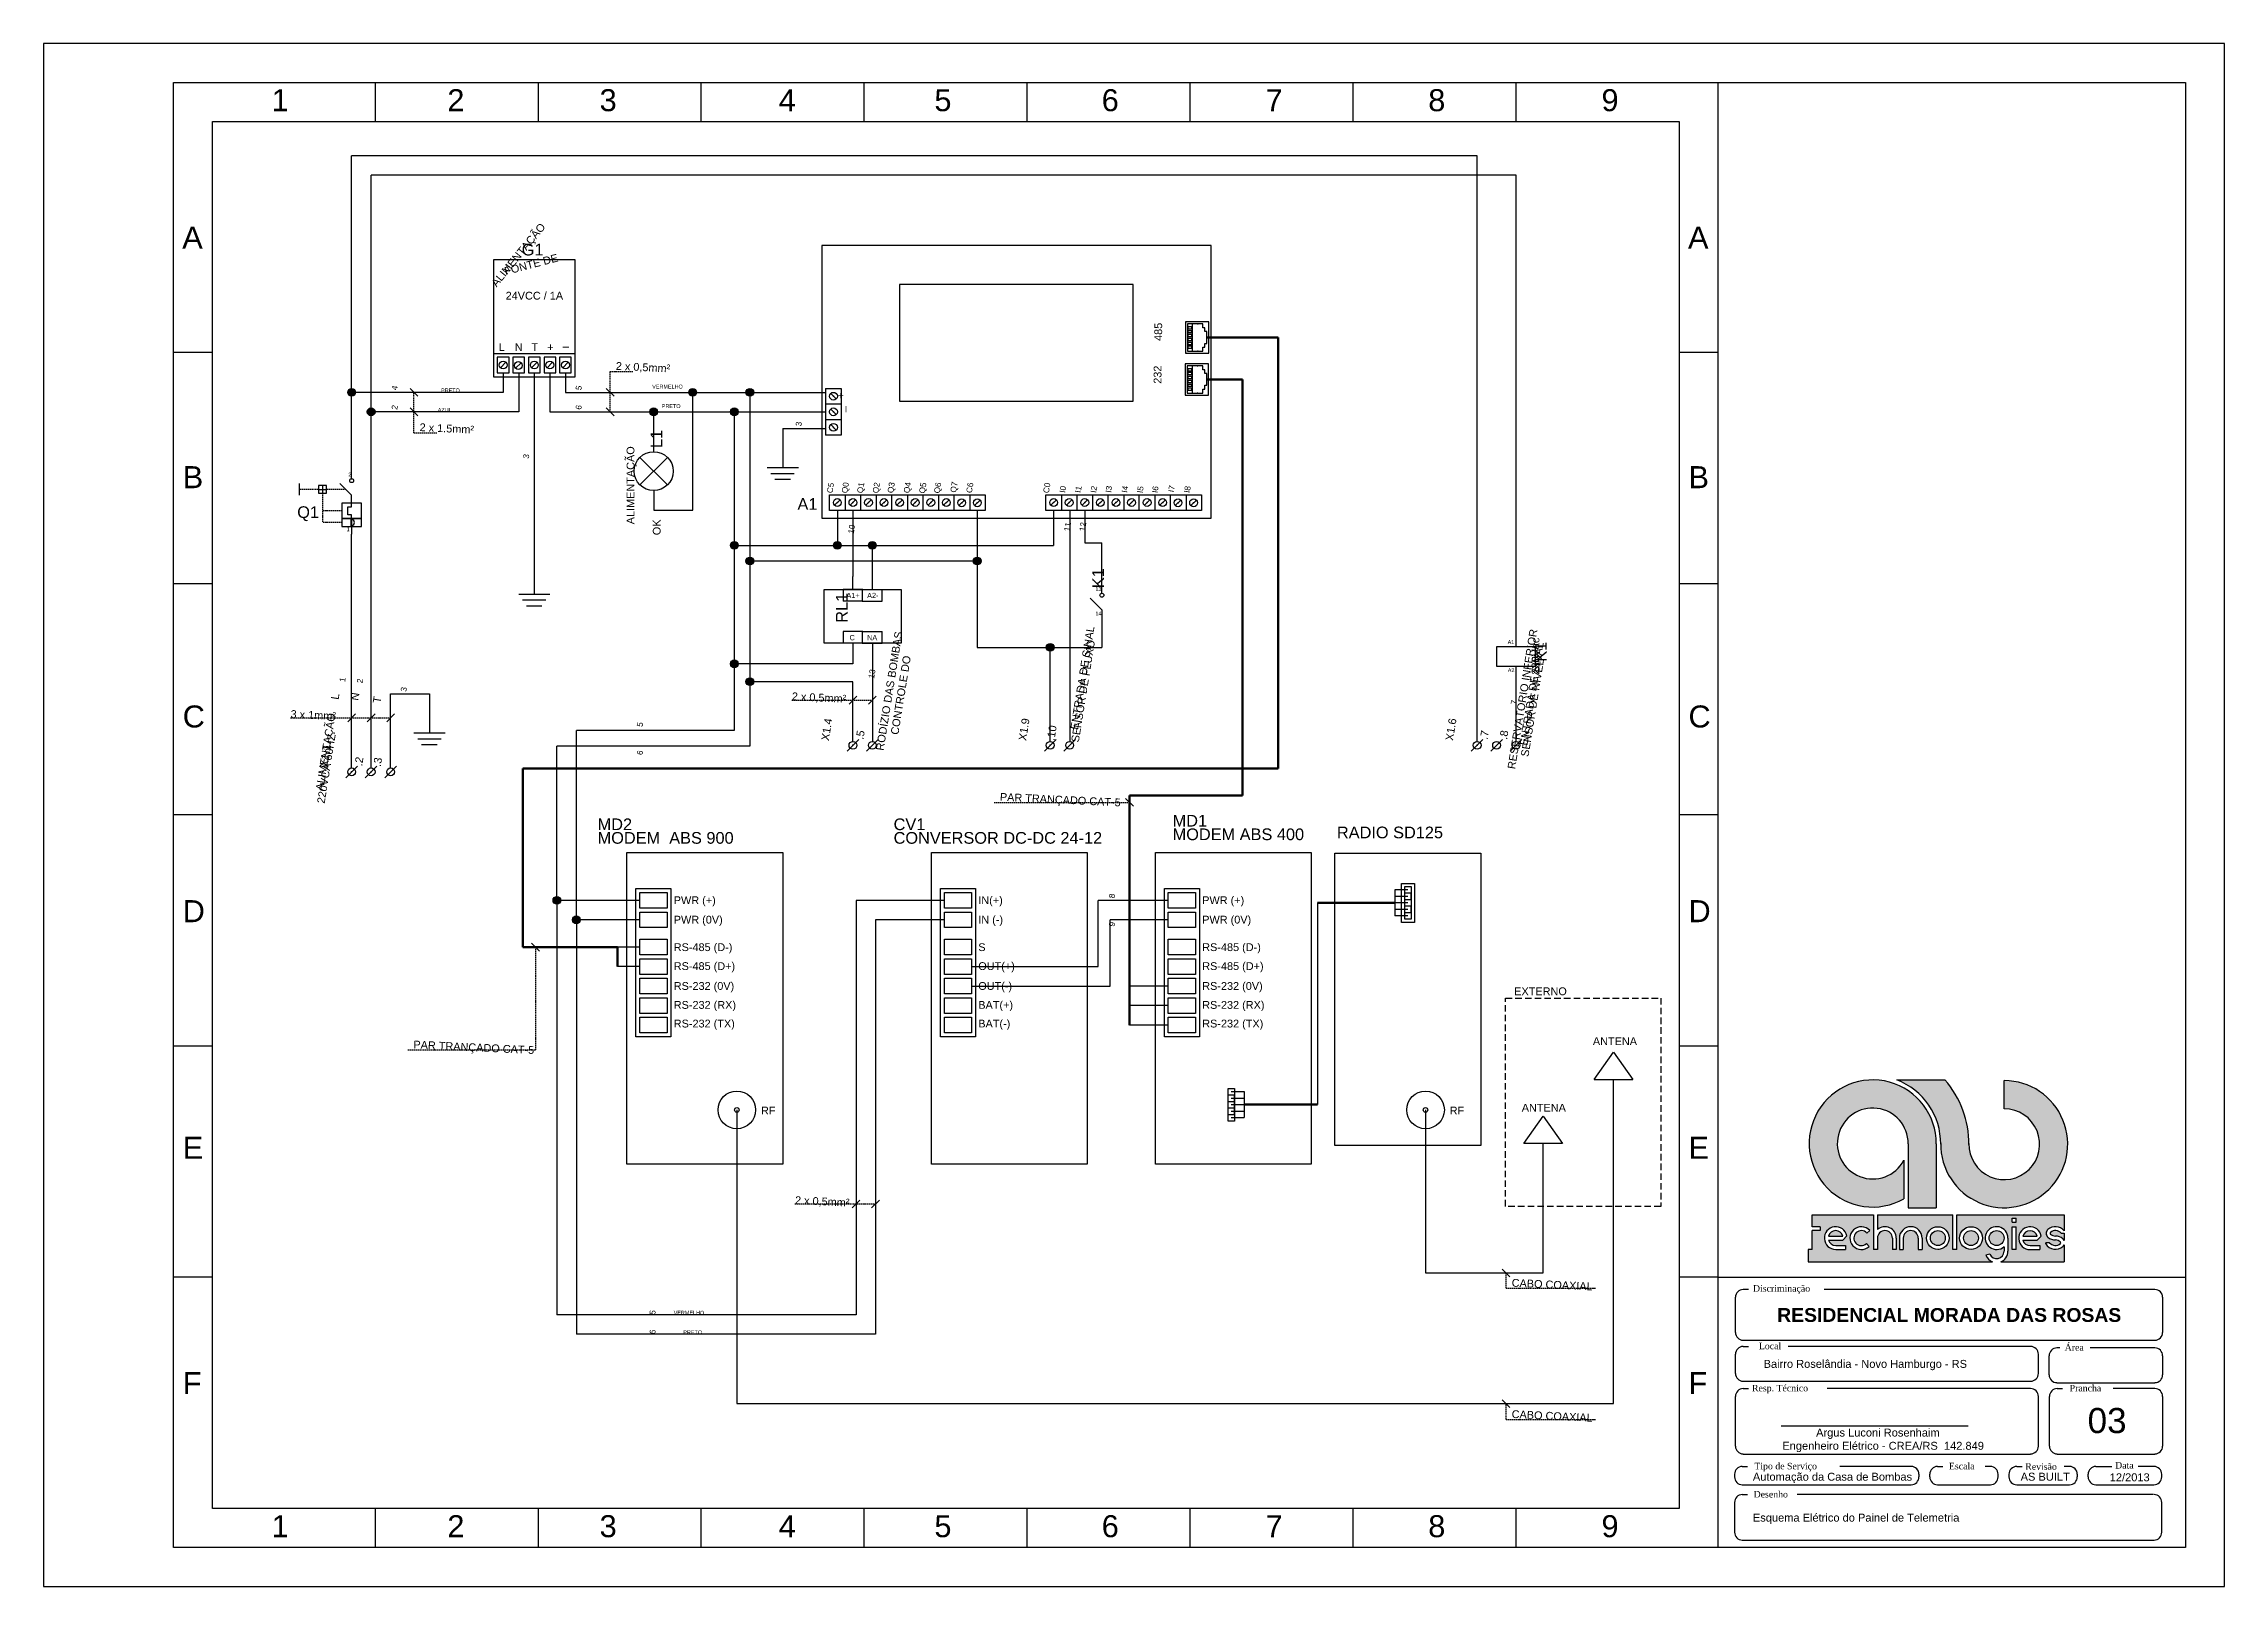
# Model space of a CAD drawing. Header units: millimetres. Extents: x 100 to 940, y 100 to 694.
import ezdxf
from ezdxf.enums import TextEntityAlignment as Align

# ---------------------------------------------------------------- set-up
doc = ezdxf.new("R2010")
doc.units = ezdxf.units.MM
doc.linetypes.add('DASHED', pattern=[0.75, 0.5, -0.25])
doc.layers.add('Avti', color=7, linetype='Continuous')
doc.layers.add('PRANCHA', color=7, linetype='Continuous')
doc.styles.add('Notes', font='Arial Regular.ttf', dxfattribs={"height": 3})
doc.styles.get("Standard").update_dxf_attribs({"font": 'Arial Regular.ttf'})

msp = doc.modelspace()

# ---------------------------------------------------------------- hatches: boundary and pattern name
for points in [[(220.15, 559.69, 1), (217.15, 559.69, 1)], [(351.51, 559.69, 1), (348.51, 559.69, 1)], [(373.54, 559.69, 1), (370.54, 559.69, 1)], [(227.65, 552.19, 1), (224.65, 552.19, 1)], [(336.51, 552.19, 1), (333.51, 552.19, 1)], [(367.54, 552.19, 1), (364.54, 552.19, 1)], [(367.54, 500.77, 1), (364.54, 500.77, 1)], [(373.54, 494.77, 1), (370.54, 494.77, 1)], [(407.23, 500.77, 1), (404.23, 500.77, 1)], [(420.73, 500.77, 1), (417.73, 500.77, 1)], [(461.11, 494.77, 1), (458.11, 494.77, 1)], [(489.22, 461.51, 1), (486.22, 461.51, 1)], [(367.54, 455.17, 1), (364.54, 455.17, 1)], [(373.54, 448.28, 1), (370.54, 448.28, 1)], [(299.21, 364.11, 1), (296.21, 364.11, 1)], [(306.71, 356.61, 1), (303.71, 356.61, 1)]]:
    msp.add_hatch(color=256).paths.add_polyline_path(points)
at = {"layer": 'Avti'}
h = msp.add_hatch(color=256, dxfattribs=at)
h.dxf.hatch_style = 1
h.paths.add_polyline_path([(832.33, 294.98), (813.8, 294.98, -0.314958), (830.72, 270.21, 2.411144), (855.21, 294.7), (855.21, 283.86, -2.45129), (841.58, 270.52, 0.182443)])
h.paths.add_polyline_path([(835.35, 243.04), (806.37, 243.04), (806.37, 237.41, -0.642986), (813.63, 234.09), (813.63, 229.71), (812.12, 229.71), (812.12, 234.09, 1), (806.37, 234.09), (806.37, 229.71), (804.86, 229.71), (804.86, 243.04), (781.24, 243.04), (781.24, 238.48), (784.26, 238.48), (784.26, 236.97), (781.23, 236.97), (781.23, 229.71), (779.69, 229.71), (779.69, 224.92), (850.67, 224.92, -0.214084), (848.15, 227.48), (849.6, 227.91, 0.821242), (855.14, 229.01), (855.14, 230.78, -4.60202), (856.65, 234.09), (856.65, 229.01, -0.309238), (853.85, 224.92), (878.25, 224.92), (878.25, 231.45, -0.100697), (877.78, 230.83, -0.45988), (871.2, 231.81), (871.2, 232.32), (872.69, 232.32, 0.427074), (876.81, 232, 0.410877), (876.82, 232.63, 0.186203), (874.92, 233.36, -0.181325), (872.05, 234.44, -0.458616), (872.04, 237.41, -0.41774), (878.25, 236.93), (878.25, 243.04), (836.89, 243.04), (836.89, 229.71), (835.35, 229.71)])
h.paths.add_polyline_path([(834.02, 234.09, -1), (825.25, 234.09, -1)], flags=16)
h.paths.add_polyline_path([(832.51, 234.09, -1), (826.76, 234.09, -1)], flags=0)
h.paths.add_polyline_path([(846.79, 234.09, -1), (838.03, 234.09, -1)], flags=16)
h.paths.add_polyline_path([(845.28, 234.09, -1), (839.54, 234.09, -1)], flags=0)
h.paths.add_polyline_path([(823.59, 234.09), (823.59, 229.71), (822.08, 229.71), (822.08, 234.09, 1), (816.33, 234.09), (816.33, 229.71), (814.82, 229.71), (814.82, 234.09, -1)], flags=16)
h.paths.add_polyline_path([(858.22, 241.69), (859.76, 241.69), (859.76, 240.17), (858.22, 240.17)], flags=16)
h.paths.add_polyline_path([(858.22, 238.48), (859.76, 238.48), (859.76, 229.67), (858.22, 229.67)], flags=16)
h.paths.add_polyline_path([(869.47, 234.88), (867.94, 233.3), (862.39, 233.3, 0.338023), (865.17, 231.18), (868.91, 231.18), (868.91, 229.67), (865.17, 229.67, -2.123663)], flags=16)
h.paths.add_polyline_path([(862.38, 234.78, -0.767778), (867.94, 234.81)], flags=0)
h.paths.add_polyline_path([(803.38, 237.05), (802.27, 236.02, 2.414214), (802.1, 231.96), (803.12, 230.85, -2.414214)], flags=16)
h.paths.add_polyline_path([(794.59, 234.92), (793.05, 233.34), (787.51, 233.34, 0.338023), (790.28, 231.22), (794.03, 231.22), (794.03, 229.71), (790.28, 229.71, -2.123663)], flags=16)
h.paths.add_polyline_path([(793.05, 234.85), (787.5, 234.82, -0.767778)], flags=0)
h.paths.add_polyline_path([(826.76, 234.09, 1), (832.51, 234.09, 1)], flags=0)
h.paths.add_polyline_path([(845.28, 234.09, 1), (839.54, 234.09, 1)], flags=0)
h.paths.add_polyline_path([(849.39, 234.09, 1), (855.14, 234.09, 1)], flags=17)
h.paths.add_polyline_path([(867.94, 234.81, 0.767778), (862.38, 234.78)], flags=0)
h.paths.add_polyline_path([(874.9, 234.87, -0.181325), (877.77, 233.8, -0.101013), (878.25, 233.18), (878.25, 235.92), (877.13, 235.92, 0.427074), (873.01, 236.24, 0.410877), (873, 235.61, 0.186203)], flags=17)
h.paths.add_polyline_path([(793.05, 234.85, 0.767778), (787.5, 234.82)], flags=0)
h = msp.add_hatch(color=256, dxfattribs=at)
h.dxf.hatch_style = 1
h.paths.add_polyline_path([(816.57, 249.21), (816.57, 264.06, -8.182778), (818.19, 270.43), (818.19, 245.77), (829, 245.77), (829, 270.37, 3.718524)])
h = msp.add_hatch(color=256, dxfattribs=at)
h.dxf.hatch_style = 1
h.paths.add_polyline_path([(787.5, 234.82), (793.05, 234.85, 0.767778)])
h.paths.add_polyline_path([(826.76, 234.09, 1), (832.51, 234.09, 1)])
h.paths.add_polyline_path([(845.28, 234.09, 1), (839.54, 234.09, 1)])
h.paths.add_polyline_path([(862.38, 234.78), (867.94, 234.81, 0.767778)])

# ---------------------------------------------------------------- linework, layer by layer
for p, q in [((227.78, 664), (227.78, 679)), ((290.56, 664), (290.56, 679)), ((353.33, 664), (353.33, 679)), ((416.11, 664), (416.11, 679)), ((478.89, 664), (478.89, 679)), ((541.67, 664), (541.67, 679)), ((604.44, 664), (604.44, 679)), ((667.22, 664), (667.22, 679)), ((745, 115), (745, 679)), ((218.65, 529.45), (218.65, 650.75)), ((652.16, 650.75), (218.65, 650.75)), ((652.16, 425.3), (652.16, 650.75)), ((667.16, 643.26), (226.15, 643.25)), ((226.15, 529.45), (226.15, 643.25)), ((667.16, 461.74), (667.16, 643.26)), ((546.57, 586.05), (540.57, 586.05)), ((540.57, 586.05), (540.57, 575.55)), ((542.57, 575.55), (542.57, 586.05)), ((546.57, 584.55), (546.57, 586.05)), ((547.32, 584.55), (546.57, 584.55)), ((547.32, 583.05), (547.32, 584.55)), ((548.07, 583.05), (547.32, 583.05)), ((548.07, 578.55), (548.07, 583.05)), ((165, 575), (150, 575)), ((273.26, 574.69), (304.76, 574.69)), ((275.95, 569.13), (278.07, 571.25)), ((287.95, 569.13), (290.07, 571.25)), ((293.95, 569.13), (296.07, 571.25)), ((299.96, 569.14), (302.08, 571.26)), ((540.57, 575.55), (546.57, 575.55)), ((546.57, 575.55), (546.57, 577.05)), ((546.57, 577.05), (547.32, 577.05)), ((547.32, 577.05), (547.32, 578.55)), ((547.32, 578.55), (548.07, 578.55)), ((745, 575), (730, 575)), ((277.01, 567.19), (277.01, 559.69)), ((279.26, 567.19), (279.26, 568.69)), ((281.8, 568.97), (283.92, 571.1)), ((283.01, 567.19), (283.01, 552.19)), ((289.01, 567.19), (289.01, 482.03)), ((295.01, 567.19), (295.01, 552.19)), ((301.01, 567.19), (301.01, 559.69)), ((546.51, 569.89), (540.51, 569.89)), ((540.51, 569.89), (540.51, 559.39)), ((542.51, 559.39), (542.51, 569.89)), ((546.51, 568.39), (546.51, 569.89)), ((547.26, 568.39), (546.51, 568.39)), ((547.26, 566.89), (547.26, 568.39)), ((548.01, 566.89), (547.26, 566.89)), ((548.01, 562.39), (548.01, 566.89)), ((277.01, 559.69), (218.65, 559.69)), ((244.15, 558.19), (241.15, 561.19)), ((301.01, 559.69), (401.23, 559.69)), ((319.72, 558.19), (316.72, 561.19)), ((350.01, 514.35), (350.01, 559.69)), ((372.04, 559.69), (372.04, 456.99)), ((401.23, 561.19), (407.23, 561.19)), ((401.23, 561.19), (401.23, 543.19)), ((407.23, 555.19), (401.23, 555.19)), ((403.17, 559.25), (405.29, 557.13)), ((407.23, 561.19), (407.23, 543.19)), ((540.51, 559.39), (546.51, 559.39)), ((546.51, 559.39), (546.51, 560.89)), ((546.51, 560.89), (547.26, 560.89)), ((547.26, 560.89), (547.26, 562.39)), ((547.26, 562.39), (548.01, 562.39)), ((283.01, 552.19), (226.15, 552.19)), ((244.15, 550.69), (241.15, 553.69)), ((295.01, 552.19), (401.23, 552.19)), ((319.72, 550.69), (316.72, 553.69)), ((335.01, 536.85), (335.01, 552.19)), ((366.04, 552.19), (366.04, 500.77)), ((401.23, 549.19), (407.23, 549.19)), ((403.17, 553.25), (405.29, 551.13)), ((403.17, 547.25), (405.29, 545.13)), ((384.73, 545.73), (401.23, 545.73)), ((384.73, 545.73), (384.73, 530.73)), ((407.23, 543.19), (401.23, 543.19)), ((218.65, 526.45), (218.65, 529.45)), ((218.65, 526.45), (218.65, 529.45)), ((226.15, 415.08), (226.15, 529.45)), ((340.31, 534.65), (329.71, 524.05)), ((329.71, 534.65), (340.31, 524.05)), ((378.73, 530.73), (390.73, 530.73)), ((198.4, 524.58), (198.4, 520.08)), ((205.9, 522.33), (208.9, 522.33)), ((207.4, 523.83), (207.4, 520.83)), ((218.65, 520.08), (214.15, 524.58)), ((335.01, 521.85), (335.01, 514.35)), ((380.16, 528.49), (389.16, 528.49)), ((381.67, 526.24), (387.67, 526.24)), ((217.15, 512.58), (217.15, 515.58)), ((217.15, 515.58), (218.65, 515.57)), ((218.65, 512.58), (217.15, 512.58)), ((218.65, 517.08), (218.65, 520.08)), ((218.65, 515.57), (218.65, 517.08)), ((218.65, 511.08), (218.65, 512.58)), ((335.01, 514.35), (350.01, 514.35)), ((402.73, 520.26), (462.73, 520.26)), ((402.73, 514.26), (402.73, 520.26)), ((462.73, 514.26), (402.73, 514.26)), ((404.67, 516.2), (406.79, 518.32)), ((405.73, 514.26), (405.73, 500.77)), ((408.73, 520.26), (408.73, 514.26)), ((410.67, 516.2), (412.79, 518.32)), ((411.73, 514.26), (411.73, 488.77)), ((414.73, 514.26), (414.73, 520.26)), ((416.67, 516.2), (418.79, 518.32)), ((420.73, 520.26), (420.73, 514.26)), ((422.67, 516.2), (424.79, 518.32)), ((426.73, 514.26), (426.73, 520.26)), ((428.67, 516.2), (430.79, 518.32)), ((432.73, 520.26), (432.73, 514.26)), ((434.67, 516.2), (436.79, 518.32)), ((438.73, 514.26), (438.73, 520.26)), ((440.67, 516.2), (442.79, 518.32)), ((444.73, 520.26), (444.73, 514.26)), ((446.67, 516.21), (448.79, 518.33)), ((450.73, 514.26), (450.73, 520.26)), ((452.57, 516.1), (454.69, 518.22)), ((456.73, 520.26), (456.73, 514.26)), ((458.57, 516.1), (460.69, 518.22)), ((459.61, 514.26), (459.61, 494.77)), ((462.73, 520.26), (462.73, 514.26)), ((486.05, 520.26), (546.05, 520.26)), ((486.05, 514.26), (486.05, 520.26)), ((546.05, 514.26), (486.05, 514.26)), ((487.99, 516.2), (490.11, 518.32)), ((489.04, 514.26), (489.04, 500.77)), ((492.05, 520.26), (492.05, 514.26)), ((493.99, 516.2), (496.11, 518.32)), ((495.22, 514.26), (495.22, 425.3)), ((498.05, 514.26), (498.05, 520.26)), ((499.99, 516.2), (502.11, 518.32)), ((501.11, 514.26), (501.11, 501.74)), ((504.05, 520.26), (504.05, 514.26)), ((505.99, 516.2), (508.11, 518.32)), ((510.05, 514.26), (510.05, 520.26)), ((511.99, 516.2), (514.11, 518.32)), ((516.05, 520.26), (516.05, 514.26)), ((517.99, 516.2), (520.11, 518.32)), ((522.05, 514.26), (522.05, 520.26)), ((523.99, 516.2), (526.11, 518.32)), ((528.05, 520.26), (528.05, 514.26)), ((529.99, 516.21), (532.11, 518.33)), ((534.05, 514.26), (534.05, 520.26)), ((535.89, 516.1), (538.01, 518.22)), ((540.05, 520.26), (540.05, 514.26)), ((541.89, 516.1), (544.01, 518.22)), ((546.05, 520.26), (546.05, 514.26)), ((218.65, 508.08), (218.65, 505.08)), ((218.65, 415.08), (218.65, 505.08)), ((366.04, 500.77), (405.73, 500.77)), ((366.04, 500.77), (366.04, 429.52)), ((405.73, 500.77), (489.04, 500.77)), ((419.23, 483.81), (419.23, 500.77)), ((501.11, 501.74), (507.65, 501.74)), ((507.65, 485.33), (507.65, 501.74)), ((372.04, 494.77), (459.61, 494.77)), ((411.73, 483.81), (411.73, 488.77)), ((459.61, 494.77), (459.61, 461.51)), ((165, 486), (150, 486)), ((283.01, 482.03), (295.01, 482.03)), ((284.44, 479.78), (293.44, 479.78)), ((415.48, 483.81), (407.98, 483.81)), ((407.98, 483.81), (407.98, 479.31)), ((415.48, 479.31), (407.98, 479.31)), ((415.48, 483.81), (422.98, 483.81)), ((415.48, 479.31), (415.48, 483.81)), ((415.48, 479.31), (422.98, 479.31)), ((422.98, 479.31), (422.98, 483.81)), ((507.65, 475.97), (503.15, 480.47)), ((507.65, 482.33), (507.65, 485.33)), ((745, 486), (730, 486)), ((285.95, 477.53), (291.95, 477.53)), ((507.65, 475.97), (507.65, 461.51)), ((415.48, 467.58), (407.98, 467.58)), ((407.98, 467.58), (407.98, 463.08)), ((415.48, 463.08), (407.98, 463.08)), ((411.73, 463.08), (411.73, 455.17)), ((415.48, 467.58), (422.98, 467.58)), ((415.48, 463.08), (415.48, 467.58)), ((415.48, 463.08), (422.98, 463.08)), ((419.23, 463.08), (419.23, 425.3)), ((422.98, 463.08), (422.98, 467.58)), ((411.73, 455.17), (366.04, 455.17)), ((372.04, 456.99), (372.04, 423.52)), ((459.61, 461.51), (507.65, 461.51)), ((487.72, 425.3), (487.72, 461.51)), ((667.16, 425.3), (667.16, 454.24)), ((411.73, 448.28), (372.04, 448.28)), ((411.73, 425.3), (411.73, 448.28)), ((233.65, 415.08), (233.65, 443.58)), ((233.65, 443.58), (248.65, 443.58)), ((248.65, 443.58), (248.65, 428.58)), ((410.23, 439.69), (413.23, 442.69)), ((417.73, 439.69), (420.73, 442.69)), ((217.15, 432.87), (220.15, 435.87)), ((224.65, 432.87), (227.65, 435.87)), ((232.15, 432.87), (235.15, 435.87)), ((242.65, 428.58), (254.65, 428.58)), ((305.21, 356.61), (305.21, 429.52)), ((366.04, 429.52), (305.21, 429.52)), ((244.08, 426.34), (253.08, 426.34)), ((245.59, 424.09), (251.59, 424.09)), ((372.04, 423.52), (297.71, 423.52)), ((297.71, 364.11), (297.71, 423.52)), ((409.48, 421.55), (413.98, 426.05)), ((416.98, 421.55), (421.48, 426.05)), ((485.47, 421.55), (489.97, 426.05)), ((492.97, 421.55), (497.47, 426.05)), ((649.91, 421.55), (654.41, 426.05)), ((657.41, 421.55), (661.91, 426.05)), ((664.91, 421.55), (669.41, 426.05)), ((216.4, 411.33), (220.9, 415.83)), ((223.9, 411.33), (228.4, 415.83)), ((231.4, 411.33), (235.9, 415.83)), ((519.76, 400.34), (516.76, 403.34)), ((165, 397), (150, 397)), ((745, 397), (730, 397)), ((623.02, 370.64), (625.52, 370.64)), ((329.65, 364.11), (297.71, 364.11)), ((297.71, 364.11), (297.71, 204.59)), ((412.95, 364.11), (412.95, 204.59)), ((446.95, 364.11), (412.95, 364.11)), ((533.21, 364.11), (506.14, 364.11)), ((506.14, 338.61), (506.14, 364.11)), ((590.67, 363.14), (590.67, 285.46)), ((625.52, 368.14), (620.52, 368.14)), ((620.52, 368.14), (620.52, 358.14)), ((625.52, 365.64), (620.52, 365.64)), ((625.52, 363.14), (620.52, 363.14)), ((626.77, 366.89), (624.27, 366.89)), ((624.27, 364.39), (626.77, 364.39)), ((626.77, 361.89), (624.27, 361.89)), ((626.77, 364.39), (626.77, 366.89)), ((626.77, 359.39), (626.77, 361.89)), ((329.65, 356.61), (305.21, 356.61)), ((305.21, 356.61), (305.21, 197.09)), ((420.45, 356.61), (420.45, 197.09)), ((446.95, 356.61), (420.45, 356.61)), ((533.21, 356.61), (510.78, 356.61)), ((510.78, 331.11), (510.78, 356.61)), ((625.52, 360.64), (620.52, 360.64)), ((625.52, 358.14), (620.52, 358.14)), ((624.27, 356.89), (624.27, 359.39)), ((624.27, 359.39), (626.77, 359.39)), ((290.97, 344.61), (287.97, 347.61)), ((329.65, 346.11), (320.99, 346.11)), ((329.65, 338.61), (320.99, 338.61)), ((457.45, 338.61), (506.14, 338.61)), ((457.45, 331.11), (510.78, 331.11)), ((533.21, 331.11), (518.26, 331.11)), ((533.21, 323.61), (518.26, 323.61)), ((533.21, 316.11), (518.26, 316.11)), ((165, 308), (150, 308)), ((697.2, 295.11), (704.7, 305.61)), ((704.7, 305.61), (712.2, 295.11)), ((745, 308), (730, 308)), ((697.2, 295.11), (712.2, 295.11)), ((704.7, 170.37), (704.7, 295.11)), ((558.73, 289.15), (556.23, 289.15)), ((556.23, 286.65), (558.73, 286.65)), ((557.48, 290.46), (562.48, 290.46)), ((557.48, 287.96), (562.48, 287.96)), ((558.73, 286.65), (558.73, 289.15)), ((558.73, 284.15), (558.73, 286.65)), ((562.48, 290.46), (562.48, 280.46)), ((367.02, 283.43), (367.02, 170.37)), ((558.73, 284.15), (556.23, 284.15)), ((556.23, 279.15), (556.23, 281.65)), ((556.23, 281.65), (558.73, 281.65)), ((557.48, 285.46), (562.48, 285.46)), ((557.48, 282.96), (562.48, 282.96)), ((557.48, 280.46), (562.48, 280.46)), ((558.73, 281.65), (558.73, 284.15)), ((632.3, 283.43), (632.3, 220.66)), ((670.1, 270.56), (677.6, 281.06)), ((677.6, 281.06), (685.1, 270.56)), ((685.1, 270.56), (670.1, 270.56)), ((677.6, 220.66), (677.6, 270.56)), ((411.45, 245.72), (414.45, 248.72)), ((418.95, 245.72), (421.95, 248.72)), ((165, 219), (150, 219)), ((632.3, 220.66), (677.6, 220.66)), ((664.8, 219.16), (661.8, 222.16)), ((745, 219), (730, 219)), ((745, 219), (925, 219)), ((412.95, 204.59), (297.71, 204.59)), ((420.45, 197.09), (305.21, 197.09)), ((367.02, 170.37), (704.7, 170.37)), ((664.8, 168.87), (661.8, 171.87)), ((227.78, 115), (227.78, 130)), ((290.56, 115), (290.56, 130)), ((353.33, 115), (353.33, 130)), ((416.11, 115), (416.11, 130)), ((478.89, 115), (478.89, 130)), ((541.67, 115), (541.67, 130)), ((604.44, 115), (604.44, 130)), ((667.22, 115), (667.22, 130))]:
    msp.add_line(p, q)
at = {"lineweight": 50}
for p, q in [((548.07, 580.8), (575.48, 580.8)), ((575.48, 580.8), (575.48, 414.83)), ((548.01, 564.64), (561.75, 564.64)), ((561.75, 564.64), (561.75, 404.42)), ((575.48, 414.83), (284.62, 414.83)), ((284.62, 346.11), (284.62, 414.83)), ((518.26, 404.42), (518.26, 316.11)), ((561.75, 404.42), (518.26, 404.42)), ((620.52, 363.14), (590.67, 363.14)), ((320.99, 346.11), (284.62, 346.11)), ((320.99, 346.11), (320.99, 338.61)), ((562.48, 285.46), (590.67, 285.46))]:
    msp.add_line(p, q, dxfattribs=at)
at = {"linetype": 'DASHED'}
for p, q in [((318.22, 552.19), (318.22, 567.73)), ((318.22, 567.73), (326.98, 567.73)), ((242.65, 544.15), (242.65, 559.69)), ((242.65, 544.15), (251.4, 544.15)), ((205.9, 522.33), (198.4, 522.33)), ((207.4, 520.83), (207.4, 509.58)), ((216.4, 522.33), (208.9, 522.33)), ((214.9, 514.08), (207.4, 514.08)), ((214.9, 509.58), (207.4, 509.58)), ((388.15, 441.19), (419.23, 441.19)), ((195.07, 434.37), (233.65, 434.37)), ((466.16, 401.84), (518.26, 401.84)), ((289.47, 346.11), (289.47, 306.51)), ((240.25, 306.51), (289.47, 306.51)), ((389.38, 247.22), (420.45, 247.22)), ((663.3, 214.79), (663.3, 220.66)), ((663.3, 214.79), (697.84, 214.79)), ((663.3, 164.22), (663.3, 170.37)), ((663.3, 164.22), (697.84, 164.22))]:
    msp.add_line(p, q, dxfattribs=at)
at = {"lineweight": 40}
msp.add_line((218.65, 508.08), (218.65, 511.08), dxfattribs=at)
for points in [[(100, 100), (940, 100), (940, 693.94), (100, 693.94)], [(150, 679), (925, 679), (925, 115), (150, 115)], [(165, 664), (730, 664), (730, 130), (165, 130)], [(399.73, 511.26), (549.73, 511.26), (549.73, 616.26), (399.73, 616.26)], [(273.26, 565.69), (304.76, 565.69), (304.76, 610.69), (273.26, 610.69)], [(429.73, 556.26), (519.73, 556.26), (519.73, 601.26), (429.73, 601.26)], [(548.82, 574.8), (548.82, 586.8), (539.82, 586.8), (539.82, 574.8)], [(542.28, 584.17), (542.28, 584.92), (540.78, 584.92), (540.78, 584.17)], [(542.28, 582.67), (542.28, 583.42), (540.78, 583.42), (540.78, 582.67)], [(542.28, 582.67), (542.28, 583.42), (540.78, 583.42), (540.78, 582.67)], [(542.28, 581.17), (542.28, 581.92), (540.78, 581.92), (540.78, 581.17)], [(542.28, 581.17), (542.28, 581.92), (540.78, 581.92), (540.78, 581.17)], [(542.28, 581.17), (542.28, 581.92), (540.78, 581.92), (540.78, 581.17)], [(542.28, 579.67), (542.28, 580.42), (540.78, 580.42), (540.78, 579.67)], [(542.28, 579.67), (542.28, 580.42), (540.78, 580.42), (540.78, 579.67)], [(542.28, 579.67), (542.28, 580.42), (540.78, 580.42), (540.78, 579.67)], [(542.28, 579.67), (542.28, 580.42), (540.78, 580.42), (540.78, 579.67)], [(274.76, 567.19), (279.26, 567.19), (279.26, 573.19), (274.76, 573.19)], [(280.76, 567.19), (285.26, 567.19), (285.26, 573.19), (280.76, 573.19)], [(286.76, 567.19), (291.26, 567.19), (291.26, 573.19), (286.76, 573.19)], [(292.76, 567.19), (297.26, 567.19), (297.26, 573.19), (292.76, 573.19)], [(298.76, 567.19), (303.26, 567.19), (303.26, 573.19), (298.76, 573.19)], [(542.28, 578.17), (542.28, 578.92), (540.78, 578.92), (540.78, 578.17)], [(542.28, 578.17), (542.28, 578.92), (540.78, 578.92), (540.78, 578.17)], [(542.28, 578.17), (542.28, 578.92), (540.78, 578.92), (540.78, 578.17)], [(542.28, 576.67), (542.28, 577.42), (540.78, 577.42), (540.78, 576.67)], [(542.28, 576.67), (542.28, 577.42), (540.78, 577.42), (540.78, 576.67)], [(548.76, 558.64), (548.76, 570.64), (539.76, 570.64), (539.76, 558.64)], [(542.23, 568.02), (542.23, 568.77), (540.73, 568.77), (540.73, 568.02)], [(542.23, 566.52), (542.23, 567.27), (540.73, 567.27), (540.73, 566.52)], [(542.23, 566.52), (542.23, 567.27), (540.73, 567.27), (540.73, 566.52)], [(542.23, 565.02), (542.23, 565.77), (540.73, 565.77), (540.73, 565.02)], [(542.23, 565.02), (542.23, 565.77), (540.73, 565.77), (540.73, 565.02)], [(542.23, 565.02), (542.23, 565.77), (540.73, 565.77), (540.73, 565.02)], [(542.23, 563.52), (542.23, 564.27), (540.73, 564.27), (540.73, 563.52)], [(542.23, 563.52), (542.23, 564.27), (540.73, 564.27), (540.73, 563.52)], [(542.23, 563.52), (542.23, 564.27), (540.73, 564.27), (540.73, 563.52)], [(542.23, 563.52), (542.23, 564.27), (540.73, 564.27), (540.73, 563.52)], [(542.23, 562.02), (542.23, 562.77), (540.73, 562.77), (540.73, 562.02)], [(542.23, 562.02), (542.23, 562.77), (540.73, 562.77), (540.73, 562.02)], [(542.23, 562.02), (542.23, 562.77), (540.73, 562.77), (540.73, 562.02)], [(542.23, 560.52), (542.23, 561.27), (540.73, 561.27), (540.73, 560.52)], [(542.23, 560.52), (542.23, 561.27), (540.73, 561.27), (540.73, 560.52)], [(205.9, 520.83), (208.9, 520.83), (208.9, 523.83), (205.9, 523.83)], [(214.9, 511.08), (222.49, 511.08), (222.49, 517.06), (214.9, 517.08)], [(214.9, 508.08), (222.49, 508.08), (222.49, 511.08), (214.9, 511.08)], [(400.68, 483.81), (430.28, 483.81), (430.28, 463.08), (400.68, 463.08)], [(659.66, 454.24), (674.66, 454.24), (674.66, 461.74), (659.66, 461.74)], [(324.71, 382.56), (384.71, 382.56), (384.71, 262.56), (324.71, 262.56)], [(442, 382.56), (502, 382.56), (502, 262.56), (442, 262.56)], [(528.26, 382.56), (588.26, 382.56), (588.26, 262.56), (528.26, 262.56)], [(597.39, 382.25), (653.64, 382.25), (653.64, 269.75), (597.39, 269.75)], [(623.02, 370.64), (628.02, 370.64), (628.02, 355.64), (623.02, 355.64)], [(328.15, 311.61), (328.15, 368.61), (341.65, 368.61), (341.65, 311.61)], [(329.65, 361.11), (329.65, 367.11), (340.15, 367.11), (340.15, 361.11)], [(445.45, 311.61), (445.45, 368.61), (458.95, 368.61), (458.95, 311.61)], [(446.95, 361.11), (446.95, 367.11), (457.45, 367.11), (457.45, 361.11)], [(531.71, 311.61), (531.71, 368.61), (545.21, 368.61), (545.21, 311.61)], [(533.21, 361.11), (533.21, 367.11), (543.71, 367.11), (543.71, 361.11)], [(624.27, 356.89), (624.27, 369.39), (626.77, 369.39), (626.77, 356.89)], [(329.65, 353.61), (329.65, 359.61), (340.15, 359.61), (340.15, 353.61)], [(446.95, 353.61), (446.95, 359.61), (457.45, 359.61), (457.45, 353.61)], [(533.21, 353.61), (533.21, 359.61), (543.71, 359.61), (543.71, 353.61)], [(329.65, 343.11), (329.65, 349.11), (340.15, 349.11), (340.15, 343.11)], [(446.95, 343.11), (446.95, 349.11), (457.45, 349.11), (457.45, 343.11)], [(533.21, 343.11), (533.21, 349.11), (543.71, 349.11), (543.71, 343.11)], [(329.65, 335.61), (329.65, 341.61), (340.15, 341.61), (340.15, 335.61)], [(446.95, 335.61), (446.95, 341.61), (457.45, 341.61), (457.45, 335.61)], [(533.21, 335.61), (533.21, 341.61), (543.71, 341.61), (543.71, 335.61)], [(329.65, 328.11), (329.65, 334.11), (340.15, 334.11), (340.15, 328.11)], [(446.95, 328.11), (446.95, 334.11), (457.45, 334.11), (457.45, 328.11)], [(533.21, 328.11), (533.21, 334.11), (543.71, 334.11), (543.71, 328.11)], [(329.65, 320.61), (329.65, 326.61), (340.15, 326.61), (340.15, 320.61)], [(446.95, 320.61), (446.95, 326.61), (457.45, 326.61), (457.45, 320.61)], [(533.21, 320.61), (533.21, 326.61), (543.71, 326.61), (543.71, 320.61)], [(329.65, 313.11), (329.65, 319.11), (340.15, 319.11), (340.15, 313.11)], [(446.95, 313.11), (446.95, 319.11), (457.45, 319.11), (457.45, 313.11)], [(533.21, 313.11), (533.21, 319.11), (543.71, 319.11), (543.71, 313.11)], [(556.23, 279.15), (556.23, 291.65), (558.73, 291.65), (558.73, 279.15)], [(745, 115), (745, 219), (925, 219), (925, 115)]]:
    msp.add_lwpolyline(points, close=True)
at = {"linetype": 'DASHED', "ltscale": 5}
msp.add_lwpolyline([(663.12, 326.49), (722.89, 326.49), (722.89, 246.29), (663.12, 246.29)], close=True, dxfattribs=at)
for centre, radius in [((277.01, 570.19), 1.5), ((282.86, 570.03), 1.5), ((289.01, 570.19), 1.5), ((295.01, 570.19), 1.5), ((301.02, 570.2), 1.5), ((218.65, 559.69), 1.5), ((350.01, 559.69), 1.5), ((372.04, 559.69), 1.5), ((404.23, 558.19), 1.5), ((226.15, 552.19), 1.5), ((335.01, 552.19), 1.5), ((366.04, 552.19), 1.5), ((404.23, 552.19), 1.5), ((404.23, 546.19), 1.5), ((335.01, 529.35), 7.5), ((218.65, 525.7), 0.75), ((405.73, 517.26), 1.5), ((411.73, 517.26), 1.5), ((417.73, 517.26), 1.5), ((423.73, 517.26), 1.5), ((429.73, 517.26), 1.5), ((435.73, 517.26), 1.5), ((441.73, 517.26), 1.5), ((447.73, 517.27), 1.5), ((453.63, 517.16), 1.5), ((459.63, 517.16), 1.5), ((489.05, 517.26), 1.5), ((495.05, 517.26), 1.5), ((501.05, 517.26), 1.5), ((507.05, 517.26), 1.5), ((513.05, 517.26), 1.5), ((519.05, 517.26), 1.5), ((525.05, 517.26), 1.5), ((531.05, 517.27), 1.5), ((536.95, 517.16), 1.5), ((542.95, 517.16), 1.5), ((366.04, 500.77), 1.5), ((372.04, 494.77), 1.5), ((405.73, 500.77), 1.5), ((419.23, 500.77), 1.5), ((459.61, 494.77), 1.5), ((507.65, 481.58), 0.75), ((487.72, 461.51), 1.5), ((366.04, 455.17), 1.5), ((372.04, 448.28), 1.5), ((411.73, 423.8), 1.5), ((419.23, 423.8), 1.5), ((487.72, 423.8), 1.5), ((495.22, 423.8), 1.5), ((652.16, 423.8), 1.5), ((659.66, 423.8), 1.5), ((667.16, 423.8), 1.5), ((218.65, 413.58), 1.5), ((226.15, 413.58), 1.5), ((233.65, 413.58), 1.5), ((297.71, 364.11), 1.5), ((305.21, 356.61), 1.5), ((367.02, 283.43), 7.25), ((632.3, 283.43), 7.25), ((367.02, 283.43), 0.884), ((632.3, 283.43), 0.884)]:
    msp.add_circle(centre, radius)
msp.add_arc((218.65, 509.58), 1.12, 270, 90)
for p in [(542.57, 586.05), (544.57, 586.05), (542.57, 575.55), (544.57, 575.55), (542.51, 569.89), (544.51, 569.89), (404.23, 558.19), (542.51, 559.39), (544.51, 559.39), (404.23, 552.19), (404.23, 546.19), (405.73, 517.26), (411.73, 517.26), (417.73, 517.26), (423.73, 517.26), (429.73, 517.26), (435.73, 517.26), (441.73, 517.26), (447.73, 517.27), (453.63, 517.16), (459.63, 517.16), (489.05, 517.26), (495.05, 517.26), (501.05, 517.26), (507.05, 517.26), (513.05, 517.26), (519.05, 517.26), (525.05, 517.26), (531.05, 517.27), (536.95, 517.16), (542.95, 517.16), (415.48, 483.81), (415.48, 479.31), (415.48, 467.58), (415.48, 463.08), (411.73, 423.8), (487.72, 423.8), (652.16, 423.8), (218.65, 413.58), (226.15, 413.58)]:
    msp.add_point(p)
at = {"layer": 'Avti'}
for p, q in [((813.8, 294.98), (832.33, 294.98)), ((855.21, 283.86), (855.21, 294.7)), ((818.19, 270.43), (818.19, 245.77)), ((829, 270.37), (829, 245.77)), ((816.57, 264.06), (816.57, 249.21)), ((818.19, 245.77), (829, 245.77)), ((781.23, 229.71), (781.23, 236.97)), ((784.26, 236.97), (781.23, 236.97)), ((781.24, 238.48), (781.24, 243.04)), ((781.24, 243.04), (804.86, 243.04)), ((784.26, 238.48), (781.24, 238.48)), ((784.26, 238.48), (784.26, 236.97)), ((802.27, 236.02), (803.38, 237.05)), ((804.86, 243.04), (804.86, 229.71)), ((806.37, 243.04), (806.37, 237.41)), ((806.37, 243.04), (835.35, 243.04)), ((835.35, 229.71), (835.35, 243.04)), ((836.89, 243.04), (878.25, 243.04)), ((836.89, 229.71), (836.89, 243.01)), ((858.22, 240.17), (858.22, 241.69)), ((858.22, 241.69), (859.76, 241.69)), ((858.22, 240.17), (859.76, 240.17)), ((858.22, 229.67), (858.22, 238.48)), ((858.22, 238.48), (859.76, 238.48)), ((859.76, 240.17), (859.76, 241.69)), ((859.76, 229.67), (859.76, 238.48)), ((877.13, 235.92), (878.25, 235.92)), ((878.25, 243.04), (878.25, 236.93)), ((878.25, 235.92), (878.25, 233.18)), ((781.23, 229.71), (779.69, 229.71)), ((779.69, 229.71), (779.69, 224.92)), ((787.5, 234.82), (793.05, 234.85)), ((787.51, 233.34), (793.05, 233.34)), ((790.28, 231.22), (794.03, 231.22)), ((790.28, 229.71), (794.03, 229.71)), ((793.05, 233.34), (794.59, 234.92)), ((794.03, 231.22), (794.03, 229.71)), ((802.1, 231.96), (803.12, 230.85)), ((806.37, 229.71), (804.86, 229.71)), ((806.37, 234.09), (806.37, 229.71)), ((812.12, 234.09), (812.12, 229.71)), ((813.63, 229.71), (812.12, 229.71)), ((813.63, 234.09), (813.63, 229.71)), ((814.82, 234.09), (814.82, 229.71)), ((814.82, 229.71), (816.33, 229.71)), ((816.33, 234.09), (816.33, 229.71)), ((822.08, 234.09), (822.08, 229.71)), ((822.08, 229.71), (823.59, 229.71)), ((823.59, 234.09), (823.59, 229.71)), ((830.17, 229.74), (829.63, 229.71)), ((836.89, 229.71), (835.35, 229.71)), ((849.6, 227.91), (848.15, 227.48)), ((855.14, 230.78), (855.14, 229.01)), ((856.65, 234.09), (856.65, 229.01)), ((859.76, 229.67), (858.22, 229.67)), ((862.38, 234.78), (867.94, 234.81)), ((862.39, 233.3), (867.94, 233.3)), ((865.17, 231.18), (868.91, 231.18)), ((865.17, 229.67), (868.91, 229.67)), ((867.94, 233.3), (869.47, 234.88)), ((868.91, 231.18), (868.91, 229.67)), ((872.69, 232.32), (871.2, 232.32)), ((871.2, 231.81), (871.2, 232.32)), ((878.25, 231.45), (878.25, 224.92)), ((779.69, 224.92), (850.67, 224.92)), ((853.85, 224.92), (878.25, 224.92))]:
    msp.add_line(p, q, dxfattribs=at)
for centre, radius in [((829.63, 234.09), 4.38), ((829.63, 234.09), 2.87), ((842.41, 234.09), 4.38), ((842.41, 234.09), 2.87), ((852.26, 234.09), 2.87)]:
    msp.add_circle(centre, radius, dxfattribs=at)
for centre, radius, start, end in [((804.54, 270.51), 24.47, 359.67995, 299.47158), ((804.56, 270.5), 26.17, 359.37989, 69.30885), ((855.19, 270.24), 24.47, 179.36588, 89.95278), ((804.56, 270.5), 37.02, 359.35419, 41.3911), ((804.55, 270.5), 13.64, 359.69791, 331.82812), ((855.21, 270.23), 13.63, 178.81377, 90), ((790.28, 234.09), 4.38, 10.86006, 270), ((790.28, 234.09), 2.87, 15.26166, 165.32676), ((800.16, 234.08), 4.38, 42.62208, 312.62208), ((800.16, 234.08), 2.87, 42.62208, 312.62208), ((809.24, 234.09), 4.38, 0, 130.96179), ((809.24, 234.09), 2.87, 0, 180), ((819.2, 234.09), 4.38, 0, 180), ((819.2, 234.09), 2.87, 0, 180), ((852.26, 234.09), 4.38, 0, 310.96179), ((865.17, 234.05), 4.38, 10.86006, 270), ((865.17, 234.05), 2.87, 15.26166, 165.32676), ((873.33, 235.92), 1.96, 130.76197, 229.30976), ((874.91, 234.1), 4.38, 40.22623, 130.91522), ((873.33, 235.92), 0.45, 127.13552, 232.25915), ((874.9, 237.7), 2.82, 227.77573, 270.15365), ((874.91, 234.11), 2.86, 39.28503, 131.78937), ((790.28, 234.09), 2.87, 195.29423, 270), ((852.26, 229.01), 4.38, 200.39961, 248.7344), ((852.26, 229.01), 2.87, 202.42288, 0), ((852.26, 229.01), 4.38, 291.2656, 0), ((865.17, 234.05), 2.87, 195.29423, 270), ((874.91, 234.14), 4.38, 212.12828, 310.91522), ((874.91, 237.73), 4.37, 229.01082, 270.04177), ((874.91, 234.13), 2.86, 219.28503, 311.78937), ((874.91, 230.51), 4.37, 49.01082, 90.04177), ((874.92, 230.54), 2.82, 47.77573, 90.15365), ((876.49, 232.32), 0.45, 307.13552, 52.25915), ((876.49, 232.32), 1.96, 26.23751, 49.30976), ((876.49, 232.32), 1.96, 310.76197, 333.76249)]:
    msp.add_arc(centre, radius, start, end, dxfattribs=at)
at = {"layer": 'PRANCHA'}
for p, q in [((751.61, 211.28), (751.61, 197.78)), ((756.69, 214.33), (754.66, 214.33)), ((913.21, 214.33), (785.84, 214.33)), ((916.26, 197.78), (916.26, 211.28)), ((754.66, 194.73), (913.21, 194.73)), ((751.61, 189.35), (751.61, 181.99)), ((754.66, 192.4), (756.69, 192.4)), ((865.35, 192.4), (771.93, 192.4)), ((868.39, 181.99), (868.39, 189.35)), ((872.46, 181.43), (872.46, 188.79)), ((876.56, 191.84), (875.51, 191.84)), ((913.21, 191.84), (888.36, 191.84)), ((916.26, 181.43), (916.26, 188.79)), ((754.66, 178.94), (865.35, 178.94)), ((875.51, 178.39), (913.21, 178.39)), ((751.61, 173.14), (751.61, 153.98)), ((754.66, 176.19), (756.69, 176.19)), ((865.35, 176.19), (787, 176.19)), ((868.39, 153.98), (868.39, 173.14)), ((872.55, 173.14), (872.55, 153.98)), ((875.6, 176.19), (877.63, 176.19)), ((913.21, 176.19), (897.13, 176.19)), ((916.26, 153.98), (916.26, 173.14)), ((769.31, 161.86), (841.3, 161.86)), ((751.26, 143.15), (751.26, 142.13)), ((754.31, 146.2), (756.34, 146.2)), ((754.66, 150.93), (865.35, 150.93)), ((819.36, 146.2), (791.92, 146.2)), ((822.41, 142.13), (822.41, 143.15)), ((826.47, 143.15), (826.47, 142.13)), ((829.52, 146.2), (831.56, 146.2)), ((849.85, 146.2), (847.82, 146.2)), ((852.9, 142.13), (852.9, 143.15)), ((856.97, 143.15), (856.97, 142.13)), ((860.01, 146.2), (862.05, 146.2)), ((875.6, 150.93), (913.21, 150.93)), ((880.34, 146.2), (878.31, 146.2)), ((883.39, 142.13), (883.39, 143.15)), ((887.46, 143.15), (887.46, 142.13)), ((890.51, 146.2), (896.7, 146.2)), ((912.87, 146.2), (906.79, 146.2)), ((915.92, 142.13), (915.92, 143.15)), ((754.31, 139.08), (819.36, 139.08)), ((754.31, 135.36), (756.34, 135.36)), ((912.72, 135.31), (775.47, 135.36)), ((829.52, 139.08), (849.85, 139.08)), ((860.01, 139.08), (880.34, 139.08)), ((890.51, 139.08), (912.87, 139.08)), ((751.26, 132.31), (751.26, 120.82)), ((915.89, 120.81), (915.94, 132.31)), ((754.31, 117.82), (912.89, 117.82))]:
    msp.add_line(p, q, dxfattribs=at)
for centre, start, end in [((754.66, 211.28), 90, 180), ((913.21, 211.28), 0, 90), ((754.66, 197.78), 180, 270), ((913.21, 197.78), 270, 0), ((754.66, 189.35), 90, 180), ((865.35, 189.35), 0, 90), ((875.51, 188.79), 90, 180), ((913.21, 188.79), 0, 90), ((754.66, 181.99), 180, 270), ((865.35, 181.99), 270, 0), ((875.51, 181.43), 180, 270), ((913.21, 181.43), 270, 0), ((754.66, 173.14), 90, 180), ((865.35, 173.14), 0, 90), ((875.6, 173.14), 90, 180), ((913.21, 173.14), 0, 90), ((754.66, 153.98), 180, 270), ((865.35, 153.98), 270, 0), ((875.6, 153.98), 180, 270), ((913.21, 153.98), 270, 0), ((754.31, 143.15), 90, 180), ((819.36, 143.15), 0, 90), ((829.52, 143.15), 90, 180), ((849.85, 143.15), 0, 90), ((860.01, 143.15), 90, 180), ((880.34, 143.15), 0, 90), ((890.51, 143.15), 90, 180), ((912.87, 143.15), 0, 90), ((754.31, 142.13), 180, 270), ((754.31, 132.31), 90, 180), ((819.36, 142.13), 270, 0), ((829.52, 142.13), 180, 270), ((849.85, 142.13), 270, 0), ((860.01, 142.13), 180, 270), ((880.34, 142.13), 270, 0), ((890.51, 142.13), 180, 270), ((912.87, 142.13), 270, 0), ((912.89, 132.31), 0, 90), ((754.31, 120.82), 180, 270), ((912.89, 120.82), 270, 0)]:
    msp.add_arc(centre, 3, start, end, dxfattribs=at)

# ---------------------------------------------------------------- texts
at = {"style": 'Notes'}
for s, height, p in [('1', 8.48, (187.8, 667.93)), ('2', 8.48, (255.51, 667.93)), ('3', 8.48, (314.16, 667.93)), ('4', 8.48, (383.17, 667.93)), ('5', 8.48, (443.11, 667.93)), ('6', 8.48, (507.55, 667.93)), ('7', 8.48, (570.69, 667.93)), ('8', 8.48, (633.34, 667.93)), ('9', 8.48, (700.07, 667.93)), ('A', 8.48, (153.39, 615.03)), ('A', 8.48, (733.39, 615.03)), ('G1', 4.5, (284.16, 612.39)), ('L', 3, (275.26, 575.6)), ('N', 3, (281.47, 575.6)), ('T', 3, (287.9, 575.6)), ('+', 3, (294, 575.6)), ('_', 3, (300, 577.81)), ('B', 8.48, (153.57, 522.79)), ('B', 8.48, (733.57, 522.79)), ('2', 1.5, (217.4, 527.3)), ('Q1', 4.5, (197.69, 511.32)), ('A1', 4.5, (390.37, 514.46)), ('1', 1.5, (216.75, 506.22)), ('A1+', 2, (409.25, 480.49)), ('A2-', 2, (417.21, 480.49)), ('13', 1.5, (505.15, 483.18)), ('14', 1.5, (505.15, 473.81)), ('C', 2, (410.44, 464.25)), ('NA', 2, (417.21, 464.25)), ('A1', 1.5, (663.92, 462.79)), ('A2', 1.5, (663.98, 451.96)), ('C', 8.48, (153.57, 430.66)), ('C', 8.48, (733.57, 430.66)), ('D', 8.48, (153.57, 355.71)), ('D', 8.48, (733.57, 355.71)), ('E', 8.48, (153.57, 264.61)), ('E', 8.48, (733.57, 264.61)), ('F', 8.48, (153.57, 174.01)), ('F', 8.48, (733.57, 174.01)), ('1', 8.48, (187.8, 118.93)), ('2', 8.48, (255.51, 118.93)), ('3', 8.48, (314.16, 118.93)), ('4', 8.48, (383.17, 118.93)), ('5', 8.48, (443.11, 118.93)), ('6', 8.48, (507.55, 118.93)), ('7', 8.48, (570.69, 118.93)), ('8', 8.48, (633.34, 118.93)), ('9', 8.48, (700.07, 118.93))]:
    msp.add_text(s, height=height, dxfattribs=at).set_placement(p)
for s, height, rotation, p in [('ALIMENTAÇÃO', 3, 50.67707, (284, 611.66)), ('FONTE DE', 3, 14.60418, (288.17, 607.49)), ('2', 2.25, 80.89904, (236.32, 553.74)), ('4', 2.25, 80.89904, (236.32, 561.24)), ('5', 2.25, 80.89904, (307.21, 561.24)), ('6', 2.25, 80.89904, (307.21, 553.74)), ('3', 2.25, 80.89904, (391.96, 547.34)), ('3', 2.25, 80.89904, (286.99, 534.87)), ('C5', 2.25, 80.89904, (404.2, 522.73)), ('Q0', 2.25, 80.89904, (409.88, 522.8)), ('Q1', 2.25, 80.89904, (415.84, 522.79)), ('Q2', 2.25, 80.89904, (421.83, 522.78)), ('Q3', 2.25, 80.89904, (427.56, 522.85)), ('Q4', 2.25, 80.89904, (433.8, 522.83)), ('Q5', 2.25, 80.89904, (439.73, 522.7)), ('Q6', 2.25, 80.89904, (445.47, 522.74)), ('Q7', 2.25, 80.89904, (451.74, 523.02)), ('C6', 2.25, 80.89904, (457.86, 522.78)), ('C0', 2.25, 80.89904, (487.51, 522.73)), ('I0', 2.25, 80.89904, (493.7, 522.18)), ('I1', 2.25, 80.89904, (499.66, 522.17)), ('I2', 2.25, 80.89904, (505.65, 522.16)), ('I3', 2.25, 80.89904, (511.38, 522.23)), ('I4', 2.25, 80.89904, (517.61, 522.21)), ('I5', 2.25, 80.89904, (523.54, 522.08)), ('I6', 2.25, 80.89904, (529.28, 522.12)), ('I7', 2.25, 80.89904, (535.55, 522.4)), ('I8', 2.25, 80.89904, (541.67, 522.16)), ('10', 2.25, 80.89904, (412.32, 506.87)), ('11', 2.25, 80.89904, (495.49, 507.77)), ('12', 2.25, 80.89904, (501.38, 507.77)), ('RODÍZIO DAS BOMBAS', 3, 80.89904, (427.19, 444.47)), ('ENTRADA DE SINAL', 3, 80.89904, (501.62, 449.57)), ('SENSOR DE FLUXO', 3, 80.89904, (501.87, 444.47)), ('RESERVATÓRIO INFERIOR', 3, 80.89904, (671.1, 441.37)), ('ENTRADA DE SINAL', 3, 80.89904, (674.68, 443.45)), ('CONTROLE DO', 3, 80.89904, (431.64, 442.88)), ('SENSOR DE NÍVEL', 3, 80.89904, (674.93, 437.97)), ('1', 2.25, 80.89904, (216.24, 448.9)), ('2', 2.25, 80.89904, (222.93, 448.45)), ('3', 2.25, 80.89904, (239.83, 445.19)), ('13', 2.25, 80.89904, (420.17, 451.13)), ('L', 3, 80.89904, (213.78, 442.36)), ('N', 3, 80.89904, (221.41, 442.36)), ('T', 3, 80.89904, (229.93, 441.11)), ('7', 2.25, 80.89904, (667.43, 440.21)), ('ALIMENTAÇÃO', 3, 80.89904, (210.11, 421.06)), ('5', 2.25, 80.89904, (330.8, 431.64)), ('X1.4', 3, 80.89904, (403.13, 429.67)), ('.5', 3, 80.89904, (416.03, 427.58)), ('X1.9', 3, 80.89904, (479.12, 429.67)), ('.10', 3, 80.89904, (489.81, 428.34)), ('X1.6', 3, 80.89904, (643.56, 429.67)), ('.7', 3, 80.89904, (656.46, 427.58)), ('.8', 3, 80.89904, (663.96, 427.58)), ('220VCA 60HZ', 3, 80.89904, (210.37, 414.57)), ('X1.1', 3, 80.89904, (210.05, 419.46)), ('6', 2.25, 80.89904, (330.8, 420.8)), ('.2', 3, 80.89904, (222.95, 417.36)), ('.3', 3, 80.89904, (230.13, 417.15)), ('8', 2.25, 80.89904, (512.62, 365.61)), ('9', 2.25, 80.89904, (512.62, 354.77)), ('5', 2.25, 80.89904, (335.67, 205.32)), ('6', 2.25, 80.89904, (335.67, 197.82))]:
    msp.add_text(s, height=height, rotation=rotation, dxfattribs=at).set_placement(p, align=Align.CENTER)
msp.add_text('24VCC / 1A', height=3, dxfattribs=at).set_placement((289.03, 595.4), align=Align.CENTER)
for s, height, rotation, p in [('485', 3, 90, (530.84, 579.48)), ('2 x 0,5mm²', 3, 357.27678, (320.35, 568.37)), ('232', 3, 90, (530.58, 562.99)), ('+', 3, 90, (408.46, 557.17)), ('2 x 1.5mm²', 3, 357.27678, (244.78, 544.79)), ('_', 3, 90, (408.3, 552.02)), ('ALIMENTAÇÃO', 3, 90, (327.56, 508.89)), ('L1', 4.5, 90, (338.27, 538.25)), ('OK', 3, 90, (337.66, 504.7)), ('K1', 4.5, 90, (508.4, 484.28)), ('RL1', 4.5, 90, (409.68, 470.99)), ('220Vac', 3, 90, (676.15, 451.04)), ('K1', 4.5, 90, (678.9, 455.98)), ('3 x 1mm²', 3, 357.27678, (195.07, 434.37)), ('2 x 0,5mm²', 3, 357.27678, (388.15, 441.19)), ('PAR TRANÇADO CAT-5', 3, 357.27678, (468.29, 402.48)), ('PAR TRANÇADO CAT-5', 3, 357.27678, (242.38, 307.14)), ('2 x 0,5mm²', 3, 357.27678, (389.38, 247.22)), ('CABO COAXIAL', 3, 357.27678, (665.43, 215.42)), ('CABO COAXIAL', 3, 357.27678, (665.43, 164.86))]:
    msp.add_text(s, height=height, rotation=rotation, dxfattribs=at).set_placement(p)
at = {"linetype": 'DASHED', "style": 'Notes'}
for s, p in [('PRETO', (253.09, 559.69)), ('VERMELHO', (334.42, 561.14)), ('PRETO', (338.12, 553.64)), ('AZUL', (251.84, 552.19)), ('VERMELHO', (342.7, 204.59)), ('PRETO', (346.4, 197.09))]:
    msp.add_text(s, height=1.5, dxfattribs=at).set_placement(p)
at = {"attachment_point": 1, "style": 'Notes'}
for s, width, insert, char_height in [('MD2', 117.0611, (313.39, 395.64), 4.5), ('CV1', 117.0611, (427.4, 395.64), 4.5), ('MD1', 117.0611, (534.87, 397.02), 4.5), ('MODEM  ABS 900', 117.0611, (313.39, 390.41), 4.5), ('CONVERSOR DC-DC 24-12', 117.0611, (427.4, 390.41), 4.5), ('MODEM ABS 400', 117.0611, (534.87, 391.79), 4.5), ('RADIO SD125', 117.0611, (598.16, 392.5), 4.5), ('PWR (+)', 45.8909, (342.72, 365.66), 3), ('IN(+)', 45.8909, (460.02, 365.66), 3), ('PWR (+)', 45.8909, (546.28, 365.66), 3), ('PWR (0V)', 45.8909, (342.72, 358.18), 3), ('IN (-)', 45.8909, (460.02, 358.18), 3), ('PWR (0V)', 45.8909, (546.28, 358.18), 3), ('RS-485 (D-)', 45.8909, (342.72, 347.58), 3), ('S', 45.8909, (460.02, 347.58), 3), ('RS-485 (D-)', 45.8909, (546.28, 347.58), 3), ('RS-485 (D+)', 45.8909, (342.72, 340.29), 3), ('OUT(+)', 45.8909, (460.02, 340.29), 3), ('RS-485 (D+)', 45.8909, (546.28, 340.29), 3), ('RS-232 (0V)', 45.8909, (342.72, 332.64), 3), ('OUT(-)', 45.8909, (460.02, 332.64), 3), ('RS-232 (0V)', 45.8909, (546.28, 332.64), 3), ('EXTERNO', 45.8909, (666.45, 330.6), 3), ('RS-232 (RX)', 45.8909, (342.72, 325.35), 3), ('BAT(+)', 45.8909, (460.02, 325.35), 3), ('RS-232 (RX)', 45.8909, (546.28, 325.35), 3), ('RS-232 (TX)', 45.8909, (342.72, 318.17), 3), ('BAT(-)', 45.8909, (460.02, 318.17), 3), ('RS-232 (TX)', 45.8909, (546.28, 318.17), 3), ('ANTENA', 45.8909, (696.75, 311.38), 3), ('ANTENA', 45.8909, (669.36, 285.77), 3), ('RF', 45.8909, (376.32, 284.68), 3), ('RF', 45.8909, (641.6, 284.68), 3)]:
    msp.add_mtext_dynamic_manual_height_columns(s, width=width, gutter_width=15, heights=[0], dxfattribs=dict(at, insert=insert, char_height=char_height))
at = {"layer": 'PRANCHA', "attachment_point": 1}
for s, insert, char_height, width in [('\\FTIMES.TTF;Discriminação', (758.42, 215.97), 2.5, 101.64), ('\\FTIMES.TTF;Local', (760.69, 193.8), 2.5, 81.312), ('\\FTIMES.TTF;Área', (878.5, 193.24), 2.5, 81.312), ('\\FTIMES.TTF;Resp. Técnico', (758.04, 177.58), 2.5, 101.64), ('\\FTIMES.TTF;Prancha', (880.4, 177.58), 2.5, 101.64), ('03', (887.31, 168.67), 9.667, 225.5527), ('Automação da Casa de Bombas', (758.38, 143.74), 3.0492, 71.148), ('\\FTIMES.TTF;Tipo de Serviço', (758.94, 147.56), 2.5, 101.64), ('\\FTIMES.TTF;Escala', (833.89, 147.56), 2.5, 40.656), ('AS BUILT', (861.52, 143.74), 3.049, 71.148), ('{\\Ftimes.ttf|c0;Revisão}', (863.3, 147.37), 2.5, 101.64), ('12/2013', (895.83, 143.51), 3.049, 71.148), ('\\FTIMES.TTF;Data', (897.92, 147.87), 2.5, 40.656), ('{\\Ftimes.ttf|c0;Desenho}', (758.66, 136.72), 2.5, 101.64), ('Esquema Elétrico do Painel de Telemetria', (758.38, 127.99), 3.0492, 152.284)]:
    msp.add_mtext(s, dxfattribs=dict(at, insert=insert, char_height=char_height, width=width))
for s, insert, char_height in [('{\\fArial|b1|i0|c0|p34;RESIDENCIAL MORADA DAS ROSAS}', (767.75, 207.15), 5.3361), ('Bairro Roselândia - Novo Hamburgo - RS', (762.51, 187.18), 3.0492), ('           Argus Luconi Rosenhaim\\PEngenheiro Elétrico - CREA/RS  142.849', (769.72, 160.73), 3.0492)]:
    msp.add_mtext(s, dxfattribs=dict(at, insert=insert, char_height=char_height))

doc.saveas('drawing.dxf')
